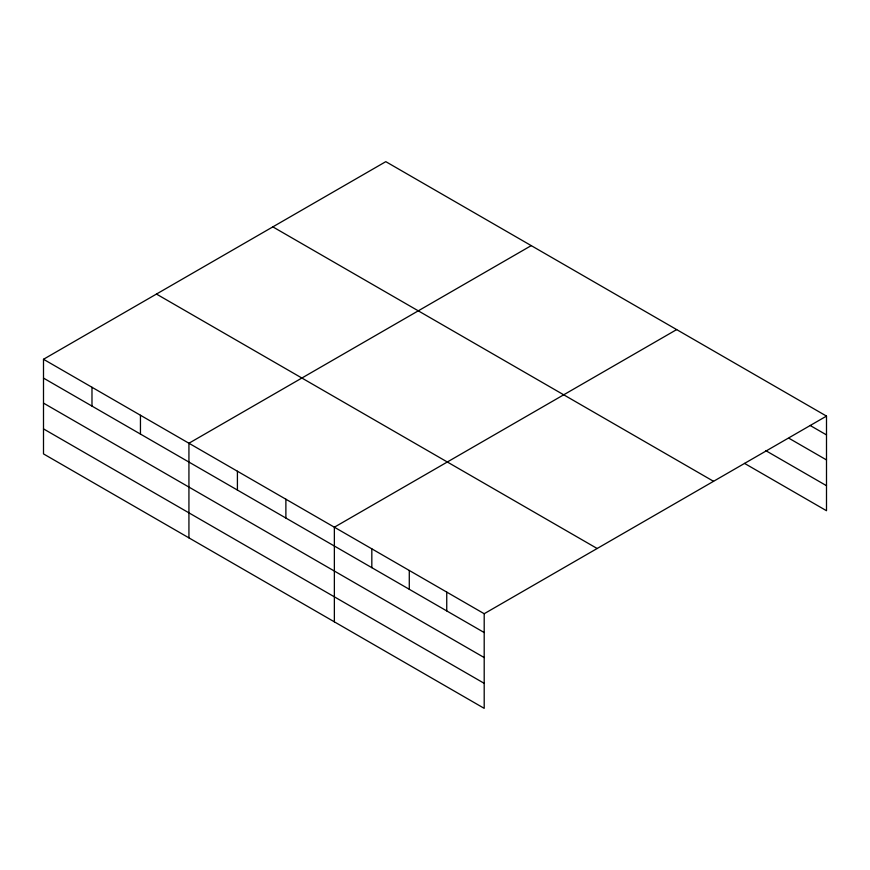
<?xml version="1.0" encoding="UTF-8"?>
<svg xmlns="http://www.w3.org/2000/svg" width="870" height="870" viewBox="0 0 870 870"><rect width="100%" height="100%" fill="white"/><g stroke="black" fill="none" stroke-linecap="round" stroke-linejoin="round"><path stroke-width="1.3" d="M43.5 359.277L484.198 613.72L484.198 708.343L43.5 453.901L43.5 359.277L385.801 161.657L826.5 416.099L826.5 510.723L744.557 463.405M531.233 245.623L188.931 443.243L188.931 537.867M676.664 329.589L334.363 527.209L334.363 621.832M484.198 613.72L826.5 416.099M810.111 425.452L826.5 434.913M789.036 438.306L826.5 459.925M765.633 450.562L826.5 485.699M272.843 226.874L713.541 481.306M156.459 294.071L597.157 548.502M43.5 378.102L484.198 632.544M43.5 403.114L484.198 657.557M43.5 428.888L484.198 683.331M446.745 592.089L446.745 610.914M409.281 570.459L409.281 589.284M371.827 548.839L371.827 567.664M285.882 499.217L285.882 518.041M237.412 471.235L237.412 490.06M140.451 415.262L140.451 434.076M91.981 387.27L91.981 406.094"/></g></svg>
